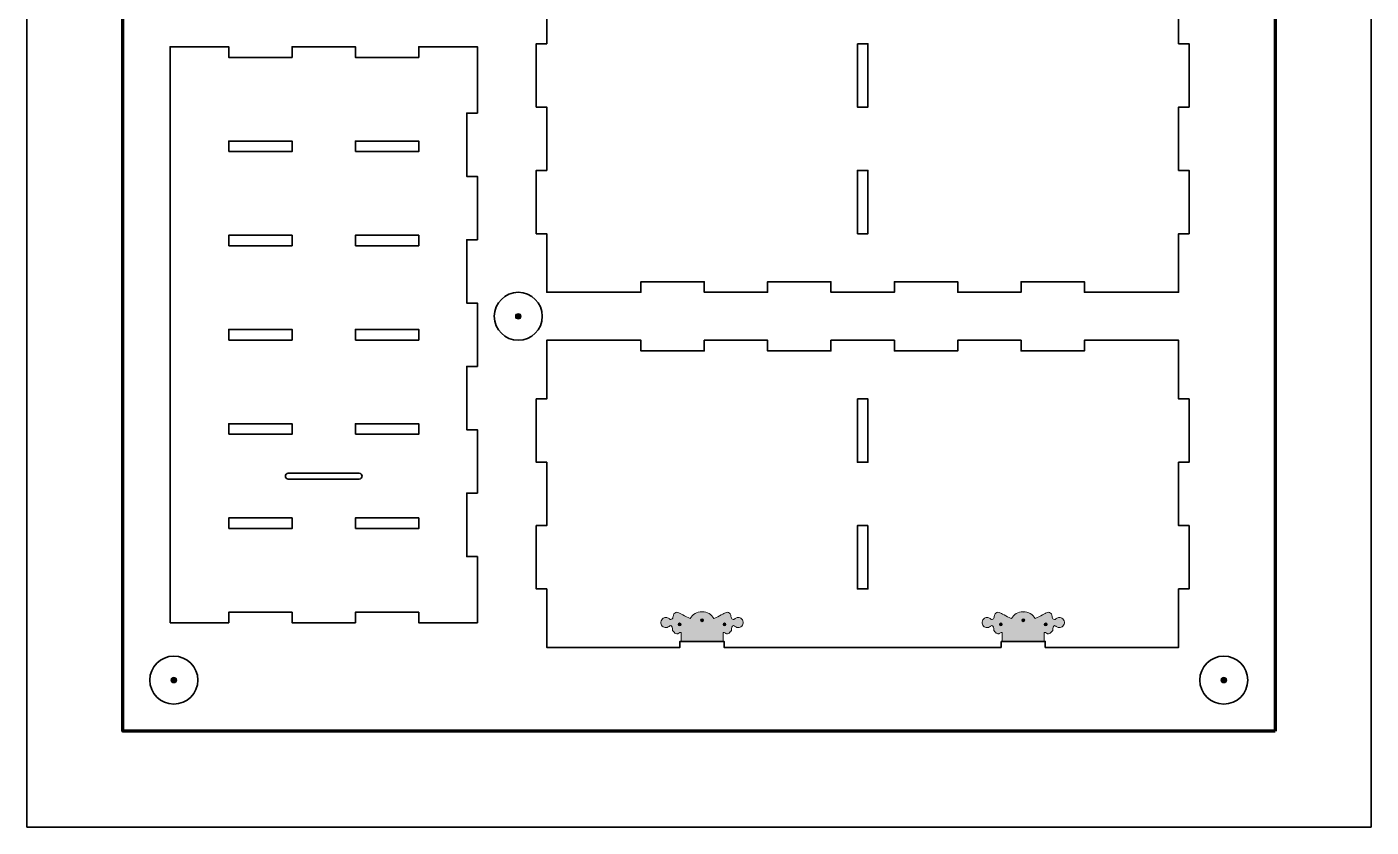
# Model space of a CAD drawing. Header units: millimetres. Extents: x 0 to 700, y -900 to 0.
# Drawn here: x 0 to 700, y -900 to -483 of the extents above; entities that cross this region are included whole.
import ezdxf

# ---------------------------------------------------------------- set-up
doc = ezdxf.new("R2010")
doc.units = ezdxf.units.MM
doc.header["$MEASUREMENT"] = 0
doc.layers.add('Layer 1', color=7, linetype='Continuous')

# ---------------------------------------------------------------- blocks, each defined once
blk = doc.blocks.new('block 6')
at = {"layer": 'Layer 1', "true_color": 0x1c1c1b}
h = blk.add_hatch(color=250, dxfattribs=at)
h.dxf.hatch_style = 2
edge = h.paths.add_edge_path()
edge.add_spline(control_points=[(623.29, -78.15), (622.47, -78.15), (621.79, -77.48), (621.79, -76.65), (621.79, -75.83), (622.47, -75.15), (623.29, -75.15), (624.12, -75.15), (624.79, -75.83), (624.79, -76.65), (624.79, -77.48), (624.12, -78.15), (623.29, -78.15)], knot_values=[0, 0, 0, 0, 1, 1, 1, 2, 2, 2, 3, 3, 3, 4, 4, 4, 4], degree=3, periodic=1)
at = {"layer": 'Layer 1', "color": 197, "lineweight": 35, "true_color": 0x662382}
blk.add_open_spline([(623.29, -89.15), (616.39, -89.15), (610.79, -83.56), (610.79, -76.65), (610.79, -69.75), (616.39, -64.15), (623.29, -64.15), (630.2, -64.15), (635.79, -69.75), (635.79, -76.65), (635.79, -83.56), (630.2, -89.15), (623.29, -89.15)], degree=3, knots=[0, 0, 0, 0, 1, 1, 1, 2, 2, 2, 3, 3, 3, 4, 4, 4, 4], dxfattribs=at)
at = {"layer": 'Layer 1', "lineweight": 0}
blk.add_open_spline([(623.29, -78.15), (622.47, -78.15), (621.79, -77.48), (621.79, -76.65), (621.79, -75.83), (622.47, -75.15), (623.29, -75.15), (624.12, -75.15), (624.79, -75.83), (624.79, -76.65), (624.79, -77.48), (624.12, -78.15), (623.29, -78.15)], degree=3, knots=[0, 0, 0, 0, 1, 1, 1, 2, 2, 2, 3, 3, 3, 4, 4, 4, 4], dxfattribs=at)
blk = doc.blocks.new('block 7')
at = {"layer": 'Layer 1', "true_color": 0x1c1c1b}
h = blk.add_hatch(color=250, dxfattribs=at)
h.dxf.hatch_style = 2
edge = h.paths.add_edge_path()
edge.add_spline(control_points=[(76.52, -78.15), (75.69, -78.15), (75.02, -77.48), (75.02, -76.65), (75.02, -75.83), (75.69, -75.15), (76.52, -75.15), (77.34, -75.15), (78.02, -75.83), (78.02, -76.65), (78.02, -77.48), (77.34, -78.15), (76.52, -78.15)], knot_values=[0, 0, 0, 0, 1, 1, 1, 2, 2, 2, 3, 3, 3, 4, 4, 4, 4], degree=3, periodic=1)
at = {"layer": 'Layer 1', "color": 197, "lineweight": 35, "true_color": 0x662382}
blk.add_open_spline([(76.52, -89.15), (69.61, -89.15), (64.02, -83.56), (64.02, -76.65), (64.02, -69.75), (69.61, -64.15), (76.52, -64.15), (83.42, -64.15), (89.02, -69.75), (89.02, -76.65), (89.02, -83.56), (83.42, -89.15), (76.52, -89.15)], degree=3, knots=[0, 0, 0, 0, 1, 1, 1, 2, 2, 2, 3, 3, 3, 4, 4, 4, 4], dxfattribs=at)
at = {"layer": 'Layer 1', "lineweight": 0}
blk.add_open_spline([(76.52, -78.15), (75.69, -78.15), (75.02, -77.48), (75.02, -76.65), (75.02, -75.83), (75.69, -75.15), (76.52, -75.15), (77.34, -75.15), (78.02, -75.83), (78.02, -76.65), (78.02, -77.48), (77.34, -78.15), (76.52, -78.15)], degree=3, knots=[0, 0, 0, 0, 1, 1, 1, 2, 2, 2, 3, 3, 3, 4, 4, 4, 4], dxfattribs=at)
blk = doc.blocks.new('block 8')
at = {"layer": 'Layer 1', "true_color": 0x1c1c1b}
h = blk.add_hatch(color=250, dxfattribs=at)
h.dxf.hatch_style = 2
edge = h.paths.add_edge_path()
edge.add_spline(control_points=[(76.52, -824.93), (75.69, -824.93), (75.02, -824.26), (75.02, -823.43), (75.02, -822.6), (75.69, -821.93), (76.52, -821.93), (77.34, -821.93), (78.02, -822.6), (78.02, -823.43), (78.02, -824.26), (77.34, -824.93), (76.52, -824.93)], knot_values=[0, 0, 0, 0, 1, 1, 1, 2, 2, 2, 3, 3, 3, 4, 4, 4, 4], degree=3, periodic=1)
at = {"layer": 'Layer 1', "color": 197, "lineweight": 35, "true_color": 0x662382}
blk.add_open_spline([(76.52, -835.93), (69.61, -835.93), (64.02, -830.34), (64.02, -823.43), (64.02, -816.53), (69.61, -810.93), (76.52, -810.93), (83.42, -810.93), (89.02, -816.53), (89.02, -823.43), (89.02, -830.34), (83.42, -835.93), (76.52, -835.93)], degree=3, knots=[0, 0, 0, 0, 1, 1, 1, 2, 2, 2, 3, 3, 3, 4, 4, 4, 4], dxfattribs=at)
at = {"layer": 'Layer 1', "lineweight": 0}
blk.add_open_spline([(76.52, -824.93), (75.69, -824.93), (75.02, -824.26), (75.02, -823.43), (75.02, -822.6), (75.69, -821.93), (76.52, -821.93), (77.34, -821.93), (78.02, -822.6), (78.02, -823.43), (78.02, -824.26), (77.34, -824.93), (76.52, -824.93)], degree=3, knots=[0, 0, 0, 0, 1, 1, 1, 2, 2, 2, 3, 3, 3, 4, 4, 4, 4], dxfattribs=at)
blk = doc.blocks.new('block 9')
at = {"layer": 'Layer 1', "true_color": 0x1c1c1b}
h = blk.add_hatch(color=250, dxfattribs=at)
h.dxf.hatch_style = 2
edge = h.paths.add_edge_path()
edge.add_spline(control_points=[(623.29, -824.93), (622.47, -824.93), (621.79, -824.26), (621.79, -823.43), (621.79, -822.6), (622.47, -821.93), (623.29, -821.93), (624.12, -821.93), (624.79, -822.6), (624.79, -823.43), (624.79, -824.26), (624.12, -824.93), (623.29, -824.93)], knot_values=[0, 0, 0, 0, 1, 1, 1, 2, 2, 2, 3, 3, 3, 4, 4, 4, 4], degree=3, periodic=1)
at = {"layer": 'Layer 1', "color": 197, "lineweight": 35, "true_color": 0x662382}
blk.add_open_spline([(623.29, -835.93), (616.39, -835.93), (610.79, -830.34), (610.79, -823.43), (610.79, -816.53), (616.39, -810.93), (623.29, -810.93), (630.2, -810.93), (635.79, -816.53), (635.79, -823.43), (635.79, -830.34), (630.2, -835.93), (623.29, -835.93)], degree=3, knots=[0, 0, 0, 0, 1, 1, 1, 2, 2, 2, 3, 3, 3, 4, 4, 4, 4], dxfattribs=at)
at = {"layer": 'Layer 1', "lineweight": 0}
blk.add_open_spline([(623.29, -824.93), (622.47, -824.93), (621.79, -824.26), (621.79, -823.43), (621.79, -822.6), (622.47, -821.93), (623.29, -821.93), (624.12, -821.93), (624.79, -822.6), (624.79, -823.43), (624.79, -824.26), (624.12, -824.93), (623.29, -824.93)], degree=3, knots=[0, 0, 0, 0, 1, 1, 1, 2, 2, 2, 3, 3, 3, 4, 4, 4, 4], dxfattribs=at)
blk = doc.blocks.new('block 5')
at = {"layer": 'Layer 1'}
for name in ['block 7', 'block 6', 'block 8', 'block 9']:
    blk.add_blockref(name, (0, 0), dxfattribs=at)
blk = doc.blocks.new('block 10')
at = {"layer": 'Layer 1', "color": 22, "lineweight": 35, "true_color": 0xe42420}
for points in [[(74.6, -793.55), (105.1, -793.55), (105.1, -788.05), (138.1, -788.05), (138.1, -793.55), (171.1, -793.55), (171.1, -788.05), (204.1, -788.05), (204.1, -793.55), (234.6, -793.55), (234.6, -759.05), (229.1, -759.05), (229.1, -726.05), (234.6, -726.05), (234.6, -693.05), (229.1, -693.05), (229.1, -660.05), (234.6, -660.05), (234.6, -627.05), (229.1, -627.05), (229.1, -594.05), (234.6, -594.05), (234.6, -561.05), (229.1, -561.05), (229.1, -528.05), (234.6, -528.05), (234.6, -493.55), (204.1, -493.55), (204.1, -499.05), (171.1, -499.05), (171.1, -493.55), (138.1, -493.55), (138.1, -499.05), (105.1, -499.05), (105.1, -493.55), (74.6, -493.55), (74.6, -793.55)], [(105.12, -548.14), (138.12, -548.14), (138.12, -542.64), (105.12, -542.64), (105.12, -548.14)], [(171.08, -548.14), (204.08, -548.14), (204.08, -542.64), (171.08, -542.64), (171.08, -548.14)], [(105.12, -597.22), (138.12, -597.22), (138.12, -591.72), (105.12, -591.72), (105.12, -597.22)], [(171.08, -597.22), (204.08, -597.22), (204.08, -591.72), (171.08, -591.72), (171.08, -597.22)], [(105.12, -646.3), (138.12, -646.3), (138.12, -640.8), (105.12, -640.8), (105.12, -646.3)], [(171.08, -646.3), (204.08, -646.3), (204.08, -640.8), (171.08, -640.8), (171.08, -646.3)], [(105.12, -695.39), (138.12, -695.39), (138.12, -689.89), (105.12, -689.89), (105.12, -695.39)], [(171.08, -695.39), (204.08, -695.39), (204.08, -689.89), (171.08, -689.89), (171.08, -695.39)], [(105.12, -744.47), (138.12, -744.47), (138.12, -738.97), (105.12, -738.97), (105.12, -744.47)], [(171.08, -744.47), (204.08, -744.47), (204.08, -738.97), (171.08, -738.97), (171.08, -744.47)]]:
    blk.add_lwpolyline(points, dxfattribs=at)
blk.add_open_spline([(134.6, -717.18), (134.6, -717.18), (134.6, -717.18), (134.6, -717.18), (134.6, -716.35), (135.27, -715.68), (136.1, -715.68), (136.1, -715.68), (173.1, -715.68), (173.1, -715.68), (173.93, -715.68), (174.6, -716.35), (174.6, -717.18), (174.6, -717.18), (174.6, -717.18), (174.6, -717.18), (174.6, -718.01), (173.93, -718.68), (173.1, -718.68), (173.1, -718.68), (136.1, -718.68), (136.1, -718.68), (135.27, -718.68), (134.6, -718.01), (134.6, -717.18)], degree=3, knots=[0, 0, 0, 0, 1, 1, 1, 2, 2, 2, 3, 3, 3, 4, 4, 4, 5, 5, 5, 6, 6, 6, 7, 7, 7, 8, 8, 8, 8], dxfattribs=at)
blk = doc.blocks.new('block 13')
at = {"layer": 'Layer 1', "true_color": 0x1c1c1b}
h = blk.add_hatch(color=250, dxfattribs=at)
h.dxf.hatch_style = 2
edge = h.paths.add_edge_path()
edge.add_spline(control_points=[(255.91, -635.45), (255.08, -635.45), (254.41, -634.77), (254.41, -633.95), (254.41, -633.12), (255.08, -632.45), (255.91, -632.45), (256.74, -632.45), (257.41, -633.12), (257.41, -633.95), (257.41, -634.77), (256.74, -635.45), (255.91, -635.45)], knot_values=[0, 0, 0, 0, 1, 1, 1, 2, 2, 2, 3, 3, 3, 4, 4, 4, 4], degree=3, periodic=1)
at = {"layer": 'Layer 1', "color": 197, "lineweight": 35, "true_color": 0x662382}
blk.add_open_spline([(255.91, -646.45), (249.01, -646.45), (243.41, -640.85), (243.41, -633.95), (243.41, -627.04), (249.01, -621.45), (255.91, -621.45), (262.81, -621.45), (268.41, -627.04), (268.41, -633.95), (268.41, -640.85), (262.81, -646.45), (255.91, -646.45)], degree=3, knots=[0, 0, 0, 0, 1, 1, 1, 2, 2, 2, 3, 3, 3, 4, 4, 4, 4], dxfattribs=at)
at = {"layer": 'Layer 1', "lineweight": 0}
blk.add_open_spline([(255.91, -635.45), (255.08, -635.45), (254.41, -634.77), (254.41, -633.95), (254.41, -633.12), (255.08, -632.45), (255.91, -632.45), (256.74, -632.45), (257.41, -633.12), (257.41, -633.95), (257.41, -634.77), (256.74, -635.45), (255.91, -635.45)], degree=3, knots=[0, 0, 0, 0, 1, 1, 1, 2, 2, 2, 3, 3, 3, 4, 4, 4, 4], dxfattribs=at)

msp = doc.modelspace()

# ---------------------------------------------------------------- hatches: boundary and pattern name
at = {"layer": 'Layer 1', "true_color": 0x66b32e}
h = msp.add_hatch(color=85, dxfattribs=at)
h.dxf.hatch_style = 2
edge = h.paths.add_edge_path()
edge.add_spline(control_points=[(372.15, -791.51), (371.68, -791.08), (371.07, -790.84), (370.42, -790.84), (370.41, -790.84), (370.4, -790.84), (370.39, -790.84), (369.8, -790.84), (369.23, -791.03), (368.78, -791.39), (368.73, -791.44), (368.67, -791.49), (368.62, -791.53), (368.47, -791.66), (368.33, -791.78), (368.17, -791.84), (367.96, -791.92), (367.68, -791.88), (367.44, -791.74), (366.84, -791.39), (366.76, -790.87), (366.66, -790.27), (366.59, -789.83), (366.52, -789.37), (366.23, -788.96), (365.76, -788.28), (364.95, -787.97), (364.21, -788.17), (363.88, -788.26), (363.59, -788.43), (363.3, -788.58), (363.3, -788.58), (363.26, -788.61), (363.26, -788.61), (362.87, -788.82), (358.6, -790.98), (357.75, -791.4), (356.62, -789.24), (354.25, -787.86), (351.66, -787.86), (351.66, -787.86), (351.66, -788.03), (351.66, -788.03), (351.66, -788.03), (351.66, -788.03), (351.66, -788.03), (351.66, -788.03), (351.61, -787.86), (351.61, -787.86), (351.61, -787.86), (351.53, -787.86), (351.53, -787.86), (348.93, -787.86), (346.56, -789.24), (345.44, -791.4), (344.59, -790.98), (340.32, -788.82), (339.92, -788.61), (339.92, -788.61), (339.89, -788.58), (339.89, -788.58), (339.6, -788.43), (339.3, -788.26), (338.98, -788.17), (338.24, -787.97), (337.43, -788.28), (336.96, -788.96), (336.67, -789.37), (336.6, -789.83), (336.53, -790.27), (336.43, -790.87), (336.35, -791.39), (335.75, -791.74), (335.51, -791.88), (335.23, -791.92), (335.02, -791.84), (334.86, -791.78), (334.72, -791.66), (334.57, -791.53), (334.52, -791.49), (334.46, -791.44), (334.41, -791.39), (333.96, -791.03), (333.38, -790.84), (332.79, -790.84), (332.79, -790.84), (332.78, -790.84), (332.77, -790.84), (332.12, -790.84), (331.51, -791.08), (331.04, -791.51), (330.4, -792.09), (330.07, -792.97), (330.19, -793.83), (330.29, -794.57), (330.69, -795.21), (331.32, -795.62), (331.95, -796.04), (332.74, -796.17), (333.48, -795.96), (333.86, -795.86), (334.2, -795.69), (334.48, -795.46), (334.48, -795.46), (334.57, -795.38), (334.57, -795.38), (334.8, -795.19), (334.98, -795.03), (335.26, -795.06), (335.92, -795.13), (336.36, -796.19), (336.25, -797.42), (336.25, -797.42), (336.26, -797.52), (336.26, -797.52), (336.26, -797.73), (336.49, -797.94), (336.85, -798.24), (336.94, -798.31), (337.02, -798.38), (337.05, -798.42), (337.05, -798.42), (337.13, -798.51), (337.13, -798.51), (337.36, -798.77), (337.6, -799.04), (337.95, -799.2), (338.25, -799.34), (338.59, -799.37), (338.91, -799.29), (339.04, -799.26), (339.22, -799.16), (339.45, -799.02), (339.8, -798.83), (340.37, -798.5), (340.61, -798.56), (340.64, -798.57), (340.66, -798.59), (340.68, -798.61), (340.68, -798.64), (340.67, -798.75), (340.67, -798.8), (340.66, -798.85), (340.66, -798.89), (340.66, -798.92), (340.66, -798.92), (340.67, -803.24), (340.67, -803.24), (340.67, -803.24), (362.52, -803.24), (362.52, -803.24), (362.52, -803.24), (362.52, -802.65), (362.52, -802.65), (362.52, -802.65), (362.53, -802.66), (362.53, -802.66), (362.53, -802.66), (362.53, -798.92), (362.53, -798.92), (362.53, -798.89), (362.53, -798.85), (362.52, -798.8), (362.52, -798.75), (362.51, -798.64), (362.51, -798.62), (362.53, -798.59), (362.55, -798.57), (362.58, -798.56), (362.82, -798.49), (363.39, -798.83), (363.74, -799.02), (363.97, -799.16), (364.15, -799.26), (364.28, -799.29), (364.6, -799.37), (364.94, -799.34), (365.24, -799.2), (365.58, -799.04), (365.83, -798.77), (366.06, -798.51), (366.06, -798.51), (366.14, -798.42), (366.14, -798.42), (366.17, -798.38), (366.25, -798.31), (366.34, -798.24), (366.7, -797.94), (366.93, -797.73), (366.93, -797.52), (366.93, -797.52), (366.94, -797.49), (366.94, -797.49), (366.94, -797.49), (366.94, -797.42), (366.94, -797.42), (366.83, -796.19), (367.27, -795.13), (367.93, -795.06), (368.21, -795.03), (368.39, -795.19), (368.62, -795.38), (368.62, -795.38), (368.71, -795.46), (368.71, -795.46), (368.99, -795.69), (369.33, -795.86), (369.7, -795.96), (370.45, -796.17), (371.24, -796.04), (371.87, -795.62), (372.5, -795.21), (372.9, -794.57), (373, -793.83), (373.11, -792.97), (372.79, -792.09), (372.15, -791.51)], knot_values=[0, 0, 0, 0, 1, 1, 1, 2, 2, 2, 3, 3, 3, 4, 4, 4, 5, 5, 5, 6, 6, 6, 7, 7, 7, 8, 8, 8, 9, 9, 9, 10, 10, 10, 11, 11, 11, 12, 12, 12, 13, 13, 13, 14, 14, 14, 15, 15, 15, 16, 16, 16, 17, 17, 17, 18, 18, 18, 19, 19, 19, 20, 20, 20, 21, 21, 21, 22, 22, 22, 23, 23, 23, 24, 24, 24, 25, 25, 25, 26, 26, 26, 27, 27, 27, 28, 28, 28, 29, 29, 29, 30, 30, 30, 31, 31, 31, 32, 32, 32, 33, 33, 33, 34, 34, 34, 35, 35, 35, 36, 36, 36, 37, 37, 37, 38, 38, 38, 39, 39, 39, 40, 40, 40, 41, 41, 41, 42, 42, 42, 43, 43, 43, 44, 44, 44, 45, 45, 45, 46, 46, 46, 47, 47, 47, 48, 48, 48, 49, 49, 49, 50, 50, 50, 51, 51, 51, 52, 52, 52, 53, 53, 53, 54, 54, 54, 55, 55, 55, 56, 56, 56, 57, 57, 57, 58, 58, 58, 59, 59, 59, 60, 60, 60, 61, 61, 61, 62, 62, 62, 63, 63, 63, 64, 64, 64, 65, 65, 65, 66, 66, 66, 67, 67, 67, 68, 68, 68, 69, 69, 69, 70, 70, 70, 71, 71, 71, 72, 72, 72, 72], degree=3, periodic=1)
h = msp.add_hatch(color=85, dxfattribs=at)
h.dxf.hatch_style = 2
edge = h.paths.add_edge_path()
edge.add_spline(control_points=[(539.4, -791.51), (538.93, -791.08), (538.32, -790.84), (537.67, -790.84), (537.66, -790.84), (537.65, -790.84), (537.64, -790.84), (537.05, -790.84), (536.48, -791.03), (536.03, -791.39), (535.98, -791.44), (535.92, -791.49), (535.87, -791.53), (535.72, -791.66), (535.58, -791.78), (535.42, -791.84), (535.21, -791.92), (534.93, -791.88), (534.69, -791.74), (534.09, -791.39), (534.01, -790.87), (533.91, -790.27), (533.84, -789.83), (533.77, -789.37), (533.48, -788.96), (533.01, -788.28), (532.2, -787.97), (531.46, -788.17), (531.13, -788.26), (530.84, -788.43), (530.55, -788.58), (530.55, -788.58), (530.51, -788.61), (530.51, -788.61), (530.12, -788.82), (525.85, -790.98), (525, -791.4), (523.87, -789.24), (521.5, -787.86), (518.91, -787.86), (518.91, -787.86), (518.91, -788.03), (518.91, -788.03), (518.91, -788.03), (518.91, -788.03), (518.91, -788.03), (518.91, -788.03), (518.86, -787.86), (518.86, -787.86), (518.86, -787.86), (518.78, -787.86), (518.78, -787.86), (516.18, -787.86), (513.81, -789.24), (512.69, -791.4), (511.84, -790.98), (507.57, -788.82), (507.17, -788.61), (507.17, -788.61), (507.14, -788.58), (507.14, -788.58), (506.85, -788.43), (506.55, -788.26), (506.23, -788.17), (505.49, -787.97), (504.68, -788.28), (504.21, -788.96), (503.92, -789.37), (503.85, -789.83), (503.78, -790.27), (503.68, -790.87), (503.6, -791.39), (503, -791.74), (502.76, -791.88), (502.48, -791.92), (502.27, -791.84), (502.11, -791.78), (501.97, -791.66), (501.82, -791.53), (501.77, -791.49), (501.71, -791.44), (501.66, -791.39), (501.21, -791.03), (500.63, -790.84), (500.04, -790.84), (500.04, -790.84), (500.03, -790.84), (500.02, -790.84), (499.37, -790.84), (498.76, -791.08), (498.29, -791.51), (497.65, -792.09), (497.33, -792.97), (497.44, -793.83), (497.54, -794.57), (497.94, -795.21), (498.57, -795.62), (499.2, -796.04), (499.99, -796.17), (500.73, -795.96), (501.11, -795.86), (501.45, -795.69), (501.73, -795.46), (501.73, -795.46), (501.82, -795.38), (501.82, -795.38), (502.05, -795.19), (502.23, -795.03), (502.51, -795.06), (503.17, -795.13), (503.61, -796.19), (503.5, -797.42), (503.5, -797.42), (503.51, -797.52), (503.51, -797.52), (503.51, -797.73), (503.74, -797.94), (504.1, -798.24), (504.19, -798.31), (504.27, -798.38), (504.3, -798.42), (504.3, -798.42), (504.38, -798.51), (504.38, -798.51), (504.61, -798.77), (504.85, -799.04), (505.2, -799.2), (505.5, -799.34), (505.84, -799.37), (506.16, -799.29), (506.29, -799.26), (506.47, -799.16), (506.7, -799.02), (507.05, -798.83), (507.62, -798.5), (507.86, -798.56), (507.89, -798.57), (507.91, -798.59), (507.93, -798.61), (507.93, -798.64), (507.92, -798.75), (507.92, -798.8), (507.91, -798.85), (507.91, -798.89), (507.91, -798.92), (507.91, -798.92), (507.92, -803.24), (507.92, -803.24), (507.92, -803.24), (529.77, -803.24), (529.77, -803.24), (529.77, -803.24), (529.77, -802.65), (529.77, -802.65), (529.77, -802.65), (529.78, -802.66), (529.78, -802.66), (529.78, -802.66), (529.78, -798.92), (529.78, -798.92), (529.78, -798.89), (529.78, -798.85), (529.77, -798.8), (529.77, -798.75), (529.76, -798.64), (529.76, -798.62), (529.78, -798.59), (529.8, -798.57), (529.83, -798.56), (530.07, -798.49), (530.64, -798.83), (530.99, -799.02), (531.22, -799.16), (531.4, -799.26), (531.53, -799.29), (531.85, -799.37), (532.19, -799.34), (532.49, -799.2), (532.83, -799.04), (533.08, -798.77), (533.31, -798.51), (533.31, -798.51), (533.39, -798.42), (533.39, -798.42), (533.42, -798.38), (533.5, -798.31), (533.59, -798.24), (533.95, -797.94), (534.18, -797.73), (534.18, -797.52), (534.18, -797.52), (534.19, -797.49), (534.19, -797.49), (534.19, -797.49), (534.19, -797.42), (534.19, -797.42), (534.08, -796.19), (534.52, -795.13), (535.18, -795.06), (535.46, -795.03), (535.64, -795.19), (535.87, -795.38), (535.87, -795.38), (535.96, -795.46), (535.96, -795.46), (536.24, -795.69), (536.58, -795.86), (536.95, -795.96), (537.7, -796.17), (538.49, -796.04), (539.12, -795.62), (539.75, -795.21), (540.15, -794.57), (540.25, -793.83), (540.36, -792.97), (540.04, -792.09), (539.4, -791.51)], knot_values=[0, 0, 0, 0, 1, 1, 1, 2, 2, 2, 3, 3, 3, 4, 4, 4, 5, 5, 5, 6, 6, 6, 7, 7, 7, 8, 8, 8, 9, 9, 9, 10, 10, 10, 11, 11, 11, 12, 12, 12, 13, 13, 13, 14, 14, 14, 15, 15, 15, 16, 16, 16, 17, 17, 17, 18, 18, 18, 19, 19, 19, 20, 20, 20, 21, 21, 21, 22, 22, 22, 23, 23, 23, 24, 24, 24, 25, 25, 25, 26, 26, 26, 27, 27, 27, 28, 28, 28, 29, 29, 29, 30, 30, 30, 31, 31, 31, 32, 32, 32, 33, 33, 33, 34, 34, 34, 35, 35, 35, 36, 36, 36, 37, 37, 37, 38, 38, 38, 39, 39, 39, 40, 40, 40, 41, 41, 41, 42, 42, 42, 43, 43, 43, 44, 44, 44, 45, 45, 45, 46, 46, 46, 47, 47, 47, 48, 48, 48, 49, 49, 49, 50, 50, 50, 51, 51, 51, 52, 52, 52, 53, 53, 53, 54, 54, 54, 55, 55, 55, 56, 56, 56, 57, 57, 57, 58, 58, 58, 59, 59, 59, 60, 60, 60, 61, 61, 61, 62, 62, 62, 63, 63, 63, 64, 64, 64, 65, 65, 65, 66, 66, 66, 67, 67, 67, 68, 68, 68, 69, 69, 69, 70, 70, 70, 71, 71, 71, 72, 72, 72, 72], degree=3, periodic=1)
at = {"layer": 'Layer 1', "true_color": 0x1c1c1b}
h = msp.add_hatch(color=250, dxfattribs=at)
h.dxf.hatch_style = 2
edge = h.paths.add_edge_path()
edge.add_spline(control_points=[(339.91, -795.17), (339.49, -795.17), (339.16, -794.83), (339.16, -794.42), (339.16, -794), (339.49, -793.67), (339.91, -793.67), (340.32, -793.67), (340.66, -794), (340.66, -794.42), (340.66, -794.83), (340.32, -795.17), (339.91, -795.17)], knot_values=[0, 0, 0, 0, 1, 1, 1, 2, 2, 2, 3, 3, 3, 4, 4, 4, 4], degree=3, periodic=1)
h = msp.add_hatch(color=250, dxfattribs=at)
h.dxf.hatch_style = 2
edge = h.paths.add_edge_path()
edge.add_spline(control_points=[(351.59, -793), (351.18, -793), (350.84, -792.67), (350.84, -792.25), (350.84, -791.84), (351.18, -791.5), (351.59, -791.5), (352.01, -791.5), (352.34, -791.84), (352.34, -792.25), (352.34, -792.67), (352.01, -793), (351.59, -793)], knot_values=[0, 0, 0, 0, 1, 1, 1, 2, 2, 2, 3, 3, 3, 4, 4, 4, 4], degree=3, periodic=1)
h = msp.add_hatch(color=250, dxfattribs=at)
h.dxf.hatch_style = 2
edge = h.paths.add_edge_path()
edge.add_spline(control_points=[(363.28, -795.17), (362.87, -795.17), (362.53, -794.83), (362.53, -794.42), (362.53, -794), (362.87, -793.67), (363.28, -793.67), (363.7, -793.67), (364.03, -794), (364.03, -794.42), (364.03, -794.83), (363.7, -795.17), (363.28, -795.17)], knot_values=[0, 0, 0, 0, 1, 1, 1, 2, 2, 2, 3, 3, 3, 4, 4, 4, 4], degree=3, periodic=1)
h = msp.add_hatch(color=250, dxfattribs=at)
h.dxf.hatch_style = 2
edge = h.paths.add_edge_path()
edge.add_spline(control_points=[(507.16, -795.17), (506.74, -795.17), (506.41, -794.83), (506.41, -794.42), (506.41, -794), (506.74, -793.67), (507.16, -793.67), (507.57, -793.67), (507.91, -794), (507.91, -794.42), (507.91, -794.83), (507.57, -795.17), (507.16, -795.17)], knot_values=[0, 0, 0, 0, 1, 1, 1, 2, 2, 2, 3, 3, 3, 4, 4, 4, 4], degree=3, periodic=1)
h = msp.add_hatch(color=250, dxfattribs=at)
h.dxf.hatch_style = 2
edge = h.paths.add_edge_path()
edge.add_spline(control_points=[(518.84, -793), (518.43, -793), (518.09, -792.67), (518.09, -792.25), (518.09, -791.84), (518.43, -791.5), (518.84, -791.5), (519.26, -791.5), (519.59, -791.84), (519.59, -792.25), (519.59, -792.67), (519.26, -793), (518.84, -793)], knot_values=[0, 0, 0, 0, 1, 1, 1, 2, 2, 2, 3, 3, 3, 4, 4, 4, 4], degree=3, periodic=1)
h = msp.add_hatch(color=250, dxfattribs=at)
h.dxf.hatch_style = 2
edge = h.paths.add_edge_path()
edge.add_spline(control_points=[(530.53, -795.17), (530.12, -795.17), (529.78, -794.83), (529.78, -794.42), (529.78, -794), (530.12, -793.67), (530.53, -793.67), (530.95, -793.67), (531.28, -794), (531.28, -794.42), (531.28, -794.83), (530.95, -795.17), (530.53, -795.17)], knot_values=[0, 0, 0, 0, 1, 1, 1, 2, 2, 2, 3, 3, 3, 4, 4, 4, 4], degree=3, periodic=1)

# ---------------------------------------------------------------- linework, layer by layer
at = {"layer": 'Layer 1', "color": 250, "lineweight": 35, "true_color": 0x1c1c1b}
msp.add_lwpolyline([(700, -900), (0, -900), (0, 0), (700, 0), (700, -900)], dxfattribs=at)
at = {"layer": 'Layer 1', "color": 250, "lineweight": 106, "true_color": 0x1c1c1b}
msp.add_lwpolyline([(650, -850), (50, -850), (50, -50), (650, -50), (650, -850)], dxfattribs=at)
at = {"layer": 'Layer 1', "color": 22, "lineweight": 35, "true_color": 0xe42420}
for points in [[(432.47, -491.96), (437.97, -491.96), (437.97, -524.96), (432.47, -524.96), (432.47, -491.96)], [(432.47, -590.93), (432.47, -557.93), (437.97, -557.93), (437.97, -590.93), (432.47, -590.93)], [(507.35, -803.24), (530.35, -803.24), (530.35, -806.44), (599.72, -806.44), (599.72, -775.94), (605.22, -775.94), (605.22, -742.94), (599.72, -742.94), (599.72, -709.94), (605.22, -709.94), (605.22, -676.94), (599.72, -676.94), (599.72, -646.44), (550.72, -646.44), (550.72, -651.94), (517.72, -651.94), (517.72, -646.44), (484.72, -646.44), (484.72, -651.94), (451.72, -651.94), (451.72, -646.44), (418.72, -646.44), (418.72, -651.94), (385.72, -651.94), (385.72, -646.44), (352.72, -646.44), (352.72, -651.94), (319.72, -651.94), (319.72, -646.44), (286.72, -646.44), (270.72, -646.44), (270.72, -676.94), (265.22, -676.94), (265.22, -709.94), (270.72, -709.94), (270.72, -742.94), (265.22, -742.94), (265.22, -775.94), (270.72, -775.94), (270.72, -806.44), (340.09, -806.44), (340.09, -803.24), (363.09, -803.24), (363.09, -806.44), (507.35, -806.44), (507.35, -803.24)], [(432.47, -676.96), (432.47, -709.96), (437.97, -709.96), (437.97, -676.96), (432.47, -676.96)], [(437.97, -742.93), (432.47, -742.93), (432.47, -775.93), (437.97, -775.93), (437.97, -742.93)]]:
    msp.add_lwpolyline(points, dxfattribs=at)
msp.add_open_spline([(605.22, -524.95), (605.22, -524.95), (605.22, -491.95), (605.22, -491.95), (605.22, -491.95), (599.72, -491.95), (599.72, -491.95), (599.72, -491.95), (599.72, -461.45), (599.72, -461.45), (599.72, -461.45), (528.84, -461.45), (528.84, -461.45), (528.84, -466.97), (524.37, -471.45), (518.84, -471.45), (513.32, -471.45), (508.84, -466.97), (508.84, -461.45), (508.84, -461.45), (361.59, -461.45), (361.59, -461.45), (361.59, -466.97), (357.12, -471.45), (351.59, -471.45), (346.07, -471.45), (341.59, -466.97), (341.59, -461.45), (341.59, -461.45), (270.72, -461.45), (270.72, -461.45), (270.72, -461.45), (270.72, -491.95), (270.72, -491.95), (270.72, -491.95), (265.22, -491.95), (265.22, -491.95), (265.22, -491.95), (265.22, -524.95), (265.22, -524.95), (265.22, -524.95), (270.72, -524.95), (270.72, -524.95), (270.72, -524.95), (270.72, -557.95), (270.72, -557.95), (270.72, -557.95), (265.22, -557.95), (265.22, -557.95), (265.22, -557.95), (265.22, -590.95), (265.22, -590.95), (265.22, -590.95), (270.72, -590.95), (270.72, -590.95), (270.72, -590.95), (270.72, -621.45), (270.72, -621.45), (270.72, -621.45), (319.72, -621.45), (319.72, -621.45), (319.72, -621.45), (319.72, -615.95), (319.72, -615.95), (319.72, -615.95), (352.72, -615.95), (352.72, -615.95), (352.72, -615.95), (352.72, -621.45), (352.72, -621.45), (352.72, -621.45), (385.72, -621.45), (385.72, -621.45), (385.72, -621.45), (385.72, -615.95), (385.72, -615.95), (385.72, -615.95), (418.72, -615.95), (418.72, -615.95), (418.72, -615.95), (418.72, -621.45), (418.72, -621.45), (418.72, -621.45), (451.72, -621.45), (451.72, -621.45), (451.72, -621.45), (451.72, -615.95), (451.72, -615.95), (451.72, -615.95), (484.72, -615.95), (484.72, -615.95), (484.72, -615.95), (484.72, -621.45), (484.72, -621.45), (484.72, -621.45), (517.72, -621.45), (517.72, -621.45), (517.72, -621.45), (517.72, -615.95), (517.72, -615.95), (517.72, -615.95), (550.72, -615.95), (550.72, -615.95), (550.72, -615.95), (550.72, -621.45), (550.72, -621.45), (550.72, -621.45), (583.72, -621.45), (583.72, -621.45), (583.72, -621.45), (599.72, -621.45), (599.72, -621.45), (599.72, -621.45), (599.72, -590.95), (599.72, -590.95), (599.72, -590.95), (605.22, -590.95), (605.22, -590.95), (605.22, -590.95), (605.22, -557.95), (605.22, -557.95), (605.22, -557.95), (599.72, -557.95), (599.72, -557.95), (599.72, -557.95), (599.72, -524.95), (599.72, -524.95), (599.72, -524.95), (605.22, -524.95), (605.22, -524.95)], degree=3, knots=[0, 0, 0, 0, 1, 1, 1, 2, 2, 2, 3, 3, 3, 4, 4, 4, 5, 5, 5, 6, 6, 6, 7, 7, 7, 8, 8, 8, 9, 9, 9, 10, 10, 10, 11, 11, 11, 12, 12, 12, 13, 13, 13, 14, 14, 14, 15, 15, 15, 16, 16, 16, 17, 17, 17, 18, 18, 18, 19, 19, 19, 20, 20, 20, 21, 21, 21, 22, 22, 22, 23, 23, 23, 24, 24, 24, 25, 25, 25, 26, 26, 26, 27, 27, 27, 28, 28, 28, 29, 29, 29, 30, 30, 30, 31, 31, 31, 32, 32, 32, 33, 33, 33, 34, 34, 34, 35, 35, 35, 36, 36, 36, 37, 37, 37, 38, 38, 38, 39, 39, 39, 40, 40, 40, 41, 41, 41, 42, 42, 42, 43, 43, 43, 43], dxfattribs=at)
at = {"layer": 'Layer 1', "lineweight": 0}
for points, knots in [([(372.15, -791.51), (371.68, -791.08), (371.07, -790.84), (370.42, -790.84), (370.41, -790.84), (370.4, -790.84), (370.39, -790.84), (369.8, -790.84), (369.23, -791.03), (368.78, -791.39), (368.73, -791.44), (368.67, -791.49), (368.62, -791.53), (368.47, -791.66), (368.33, -791.78), (368.17, -791.84), (367.96, -791.92), (367.68, -791.88), (367.44, -791.74), (366.84, -791.39), (366.76, -790.87), (366.66, -790.27), (366.59, -789.83), (366.52, -789.37), (366.23, -788.96), (365.76, -788.28), (364.95, -787.97), (364.21, -788.17), (363.88, -788.26), (363.59, -788.43), (363.3, -788.58), (363.3, -788.58), (363.26, -788.61), (363.26, -788.61), (362.87, -788.82), (358.6, -790.98), (357.75, -791.4), (356.62, -789.24), (354.25, -787.86), (351.66, -787.86), (351.66, -787.86), (351.66, -788.03), (351.66, -788.03), (351.66, -788.03), (351.66, -788.03), (351.66, -788.03), (351.66, -788.03), (351.61, -787.86), (351.61, -787.86), (351.61, -787.86), (351.53, -787.86), (351.53, -787.86), (348.93, -787.86), (346.56, -789.24), (345.44, -791.4), (344.59, -790.98), (340.32, -788.82), (339.92, -788.61), (339.92, -788.61), (339.89, -788.58), (339.89, -788.58), (339.6, -788.43), (339.3, -788.26), (338.98, -788.17), (338.24, -787.97), (337.43, -788.28), (336.96, -788.96), (336.67, -789.37), (336.6, -789.83), (336.53, -790.27), (336.43, -790.87), (336.35, -791.39), (335.75, -791.74), (335.51, -791.88), (335.23, -791.92), (335.02, -791.84), (334.86, -791.78), (334.72, -791.66), (334.57, -791.53), (334.52, -791.49), (334.46, -791.44), (334.41, -791.39), (333.96, -791.03), (333.38, -790.84), (332.79, -790.84), (332.79, -790.84), (332.78, -790.84), (332.77, -790.84), (332.12, -790.84), (331.51, -791.08), (331.04, -791.51), (330.4, -792.09), (330.07, -792.97), (330.19, -793.83), (330.29, -794.57), (330.69, -795.21), (331.32, -795.62), (331.95, -796.04), (332.74, -796.17), (333.48, -795.96), (333.86, -795.86), (334.2, -795.69), (334.48, -795.46), (334.48, -795.46), (334.57, -795.38), (334.57, -795.38), (334.8, -795.19), (334.98, -795.03), (335.26, -795.06), (335.92, -795.13), (336.36, -796.19), (336.25, -797.42), (336.25, -797.42), (336.26, -797.52), (336.26, -797.52), (336.26, -797.73), (336.49, -797.94), (336.85, -798.24), (336.94, -798.31), (337.02, -798.38), (337.05, -798.42), (337.05, -798.42), (337.13, -798.51), (337.13, -798.51), (337.36, -798.77), (337.6, -799.04), (337.95, -799.2), (338.25, -799.34), (338.59, -799.37), (338.91, -799.29), (339.04, -799.26), (339.22, -799.16), (339.45, -799.02), (339.8, -798.83), (340.37, -798.5), (340.61, -798.56), (340.64, -798.57), (340.66, -798.59), (340.68, -798.61), (340.68, -798.64), (340.67, -798.75), (340.67, -798.8), (340.66, -798.85), (340.66, -798.89), (340.66, -798.92), (340.66, -798.92), (340.67, -803.24), (340.67, -803.24), (340.67, -803.24), (362.52, -803.24), (362.52, -803.24), (362.52, -803.24), (362.52, -802.65), (362.52, -802.65), (362.52, -802.65), (362.53, -802.66), (362.53, -802.66), (362.53, -802.66), (362.53, -798.92), (362.53, -798.92), (362.53, -798.89), (362.53, -798.85), (362.52, -798.8), (362.52, -798.75), (362.51, -798.64), (362.51, -798.62), (362.53, -798.59), (362.55, -798.57), (362.58, -798.56), (362.82, -798.49), (363.39, -798.83), (363.74, -799.02), (363.97, -799.16), (364.15, -799.26), (364.28, -799.29), (364.6, -799.37), (364.94, -799.34), (365.24, -799.2), (365.58, -799.04), (365.83, -798.77), (366.06, -798.51), (366.06, -798.51), (366.14, -798.42), (366.14, -798.42), (366.17, -798.38), (366.25, -798.31), (366.34, -798.24), (366.7, -797.94), (366.93, -797.73), (366.93, -797.52), (366.93, -797.52), (366.94, -797.49), (366.94, -797.49), (366.94, -797.49), (366.94, -797.42), (366.94, -797.42), (366.83, -796.19), (367.27, -795.13), (367.93, -795.06), (368.21, -795.03), (368.39, -795.19), (368.62, -795.38), (368.62, -795.38), (368.71, -795.46), (368.71, -795.46), (368.99, -795.69), (369.33, -795.86), (369.7, -795.96), (370.45, -796.17), (371.24, -796.04), (371.87, -795.62), (372.5, -795.21), (372.9, -794.57), (373, -793.83), (373.11, -792.97), (372.79, -792.09), (372.15, -791.51)], [0, 0, 0, 0, 1, 1, 1, 2, 2, 2, 3, 3, 3, 4, 4, 4, 5, 5, 5, 6, 6, 6, 7, 7, 7, 8, 8, 8, 9, 9, 9, 10, 10, 10, 11, 11, 11, 12, 12, 12, 13, 13, 13, 14, 14, 14, 15, 15, 15, 16, 16, 16, 17, 17, 17, 18, 18, 18, 19, 19, 19, 20, 20, 20, 21, 21, 21, 22, 22, 22, 23, 23, 23, 24, 24, 24, 25, 25, 25, 26, 26, 26, 27, 27, 27, 28, 28, 28, 29, 29, 29, 30, 30, 30, 31, 31, 31, 32, 32, 32, 33, 33, 33, 34, 34, 34, 35, 35, 35, 36, 36, 36, 37, 37, 37, 38, 38, 38, 39, 39, 39, 40, 40, 40, 41, 41, 41, 42, 42, 42, 43, 43, 43, 44, 44, 44, 45, 45, 45, 46, 46, 46, 47, 47, 47, 48, 48, 48, 49, 49, 49, 50, 50, 50, 51, 51, 51, 52, 52, 52, 53, 53, 53, 54, 54, 54, 55, 55, 55, 56, 56, 56, 57, 57, 57, 58, 58, 58, 59, 59, 59, 60, 60, 60, 61, 61, 61, 62, 62, 62, 63, 63, 63, 64, 64, 64, 65, 65, 65, 66, 66, 66, 67, 67, 67, 68, 68, 68, 69, 69, 69, 70, 70, 70, 71, 71, 71, 72, 72, 72, 72]), ([(539.4, -791.51), (538.93, -791.08), (538.32, -790.84), (537.67, -790.84), (537.66, -790.84), (537.65, -790.84), (537.64, -790.84), (537.05, -790.84), (536.48, -791.03), (536.03, -791.39), (535.98, -791.44), (535.92, -791.49), (535.87, -791.53), (535.72, -791.66), (535.58, -791.78), (535.42, -791.84), (535.21, -791.92), (534.93, -791.88), (534.69, -791.74), (534.09, -791.39), (534.01, -790.87), (533.91, -790.27), (533.84, -789.83), (533.77, -789.37), (533.48, -788.96), (533.01, -788.28), (532.2, -787.97), (531.46, -788.17), (531.13, -788.26), (530.84, -788.43), (530.55, -788.58), (530.55, -788.58), (530.51, -788.61), (530.51, -788.61), (530.12, -788.82), (525.85, -790.98), (525, -791.4), (523.87, -789.24), (521.5, -787.86), (518.91, -787.86), (518.91, -787.86), (518.91, -788.03), (518.91, -788.03), (518.91, -788.03), (518.91, -788.03), (518.91, -788.03), (518.91, -788.03), (518.86, -787.86), (518.86, -787.86), (518.86, -787.86), (518.78, -787.86), (518.78, -787.86), (516.18, -787.86), (513.81, -789.24), (512.69, -791.4), (511.84, -790.98), (507.57, -788.82), (507.17, -788.61), (507.17, -788.61), (507.14, -788.58), (507.14, -788.58), (506.85, -788.43), (506.55, -788.26), (506.23, -788.17), (505.49, -787.97), (504.68, -788.28), (504.21, -788.96), (503.92, -789.37), (503.85, -789.83), (503.78, -790.27), (503.68, -790.87), (503.6, -791.39), (503, -791.74), (502.76, -791.88), (502.48, -791.92), (502.27, -791.84), (502.11, -791.78), (501.97, -791.66), (501.82, -791.53), (501.77, -791.49), (501.71, -791.44), (501.66, -791.39), (501.21, -791.03), (500.63, -790.84), (500.04, -790.84), (500.04, -790.84), (500.03, -790.84), (500.02, -790.84), (499.37, -790.84), (498.76, -791.08), (498.29, -791.51), (497.65, -792.09), (497.33, -792.97), (497.44, -793.83), (497.54, -794.57), (497.94, -795.21), (498.57, -795.62), (499.2, -796.04), (499.99, -796.17), (500.73, -795.96), (501.11, -795.86), (501.45, -795.69), (501.73, -795.46), (501.73, -795.46), (501.82, -795.38), (501.82, -795.38), (502.05, -795.19), (502.23, -795.03), (502.51, -795.06), (503.17, -795.13), (503.61, -796.19), (503.5, -797.42), (503.5, -797.42), (503.51, -797.52), (503.51, -797.52), (503.51, -797.73), (503.74, -797.94), (504.1, -798.24), (504.19, -798.31), (504.27, -798.38), (504.3, -798.42), (504.3, -798.42), (504.38, -798.51), (504.38, -798.51), (504.61, -798.77), (504.85, -799.04), (505.2, -799.2), (505.5, -799.34), (505.84, -799.37), (506.16, -799.29), (506.29, -799.26), (506.47, -799.16), (506.7, -799.02), (507.05, -798.83), (507.62, -798.5), (507.86, -798.56), (507.89, -798.57), (507.91, -798.59), (507.93, -798.61), (507.93, -798.64), (507.92, -798.75), (507.92, -798.8), (507.91, -798.85), (507.91, -798.89), (507.91, -798.92), (507.91, -798.92), (507.92, -803.24), (507.92, -803.24), (507.92, -803.24), (529.77, -803.24), (529.77, -803.24), (529.77, -803.24), (529.77, -802.65), (529.77, -802.65), (529.77, -802.65), (529.78, -802.66), (529.78, -802.66), (529.78, -802.66), (529.78, -798.92), (529.78, -798.92), (529.78, -798.89), (529.78, -798.85), (529.77, -798.8), (529.77, -798.75), (529.76, -798.64), (529.76, -798.62), (529.78, -798.59), (529.8, -798.57), (529.83, -798.56), (530.07, -798.49), (530.64, -798.83), (530.99, -799.02), (531.22, -799.16), (531.4, -799.26), (531.53, -799.29), (531.85, -799.37), (532.19, -799.34), (532.49, -799.2), (532.83, -799.04), (533.08, -798.77), (533.31, -798.51), (533.31, -798.51), (533.39, -798.42), (533.39, -798.42), (533.42, -798.38), (533.5, -798.31), (533.59, -798.24), (533.95, -797.94), (534.18, -797.73), (534.18, -797.52), (534.18, -797.52), (534.19, -797.49), (534.19, -797.49), (534.19, -797.49), (534.19, -797.42), (534.19, -797.42), (534.08, -796.19), (534.52, -795.13), (535.18, -795.06), (535.46, -795.03), (535.64, -795.19), (535.87, -795.38), (535.87, -795.38), (535.96, -795.46), (535.96, -795.46), (536.24, -795.69), (536.58, -795.86), (536.95, -795.96), (537.7, -796.17), (538.49, -796.04), (539.12, -795.62), (539.75, -795.21), (540.15, -794.57), (540.25, -793.83), (540.36, -792.97), (540.04, -792.09), (539.4, -791.51)], [0, 0, 0, 0, 1, 1, 1, 2, 2, 2, 3, 3, 3, 4, 4, 4, 5, 5, 5, 6, 6, 6, 7, 7, 7, 8, 8, 8, 9, 9, 9, 10, 10, 10, 11, 11, 11, 12, 12, 12, 13, 13, 13, 14, 14, 14, 15, 15, 15, 16, 16, 16, 17, 17, 17, 18, 18, 18, 19, 19, 19, 20, 20, 20, 21, 21, 21, 22, 22, 22, 23, 23, 23, 24, 24, 24, 25, 25, 25, 26, 26, 26, 27, 27, 27, 28, 28, 28, 29, 29, 29, 30, 30, 30, 31, 31, 31, 32, 32, 32, 33, 33, 33, 34, 34, 34, 35, 35, 35, 36, 36, 36, 37, 37, 37, 38, 38, 38, 39, 39, 39, 40, 40, 40, 41, 41, 41, 42, 42, 42, 43, 43, 43, 44, 44, 44, 45, 45, 45, 46, 46, 46, 47, 47, 47, 48, 48, 48, 49, 49, 49, 50, 50, 50, 51, 51, 51, 52, 52, 52, 53, 53, 53, 54, 54, 54, 55, 55, 55, 56, 56, 56, 57, 57, 57, 58, 58, 58, 59, 59, 59, 60, 60, 60, 61, 61, 61, 62, 62, 62, 63, 63, 63, 64, 64, 64, 65, 65, 65, 66, 66, 66, 67, 67, 67, 68, 68, 68, 69, 69, 69, 70, 70, 70, 71, 71, 71, 72, 72, 72, 72]), ([(339.91, -795.17), (339.49, -795.17), (339.16, -794.83), (339.16, -794.42), (339.16, -794), (339.49, -793.67), (339.91, -793.67), (340.32, -793.67), (340.66, -794), (340.66, -794.42), (340.66, -794.83), (340.32, -795.17), (339.91, -795.17)], [0, 0, 0, 0, 1, 1, 1, 2, 2, 2, 3, 3, 3, 4, 4, 4, 4]), ([(351.59, -793), (351.18, -793), (350.84, -792.67), (350.84, -792.25), (350.84, -791.84), (351.18, -791.5), (351.59, -791.5), (352.01, -791.5), (352.34, -791.84), (352.34, -792.25), (352.34, -792.67), (352.01, -793), (351.59, -793)], [0, 0, 0, 0, 1, 1, 1, 2, 2, 2, 3, 3, 3, 4, 4, 4, 4]), ([(363.28, -795.17), (362.87, -795.17), (362.53, -794.83), (362.53, -794.42), (362.53, -794), (362.87, -793.67), (363.28, -793.67), (363.7, -793.67), (364.03, -794), (364.03, -794.42), (364.03, -794.83), (363.7, -795.17), (363.28, -795.17)], [0, 0, 0, 0, 1, 1, 1, 2, 2, 2, 3, 3, 3, 4, 4, 4, 4]), ([(507.16, -795.17), (506.74, -795.17), (506.41, -794.83), (506.41, -794.42), (506.41, -794), (506.74, -793.67), (507.16, -793.67), (507.57, -793.67), (507.91, -794), (507.91, -794.42), (507.91, -794.83), (507.57, -795.17), (507.16, -795.17)], [0, 0, 0, 0, 1, 1, 1, 2, 2, 2, 3, 3, 3, 4, 4, 4, 4]), ([(518.84, -793), (518.43, -793), (518.09, -792.67), (518.09, -792.25), (518.09, -791.84), (518.43, -791.5), (518.84, -791.5), (519.26, -791.5), (519.59, -791.84), (519.59, -792.25), (519.59, -792.67), (519.26, -793), (518.84, -793)], [0, 0, 0, 0, 1, 1, 1, 2, 2, 2, 3, 3, 3, 4, 4, 4, 4]), ([(530.53, -795.17), (530.12, -795.17), (529.78, -794.83), (529.78, -794.42), (529.78, -794), (530.12, -793.67), (530.53, -793.67), (530.95, -793.67), (531.28, -794), (531.28, -794.42), (531.28, -794.83), (530.95, -795.17), (530.53, -795.17)], [0, 0, 0, 0, 1, 1, 1, 2, 2, 2, 3, 3, 3, 4, 4, 4, 4])]:
    msp.add_open_spline(points, degree=3, knots=knots, dxfattribs=at)

# ---------------------------------------------------------------- block references
at = {"layer": 'Layer 1'}
for name in ['block 5', 'block 10', 'block 13']:
    msp.add_blockref(name, (0, 0), dxfattribs=at)

doc.saveas('drawing.dxf')
